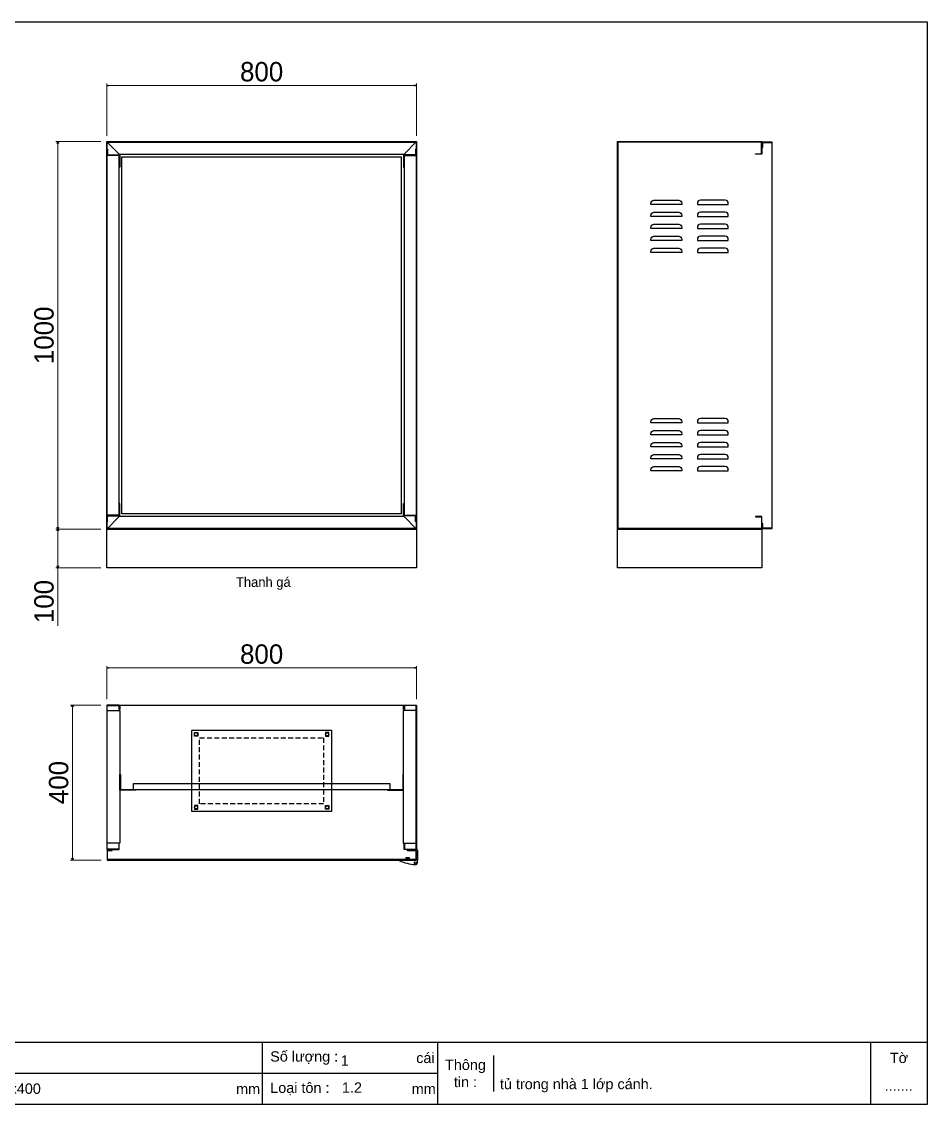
# Model space of a CAD drawing. Header units: millimetres. Extents: x 0 to 3953, y 0 to 2795.
# Drawn here: x 1615 to 3953, y 0 to 2795 of the extents above; entities that cross this region are included whole.
import ezdxf

# ---------------------------------------------------------------- set-up
doc = ezdxf.new("R2010")
doc.units = ezdxf.units.MM
doc.linetypes.add('DASHED', pattern=[0.75, 0.5, -0.25])
doc.linetypes.add('HIDDENX2', pattern=[19.05, 12.7, -6.35])
doc.layers.add('THIET BI', color=2, linetype='Continuous')
doc.styles.add('Arial', font='arial.ttf')
doc.dimstyles.new('CNC', dxfattribs={"dimtxt": 50, "dimasz": 5, "dimexe": 5, "dimexo": 15, "dimgap": 10, "dimtad": 1, "dimdec": 0, "dimtxsty": 'Standard', "dimblk": 'OPEN30', "dimcen": 10, "dimclrd": 5, "dimclre": 5, "dimclrt": 3, "dimazin": 3, "dimtfac": 1, "dimtdec": 0, "dimtmove": 0, "dimatfit": 3, "dimldrblk": 'ARCHTICK', "dimlwd": 9, "dimlwe": 9})

# ---------------------------------------------------------------- blocks, each defined once
blk = doc.blocks.new('HL044-1.3-B')
h = blk.add_hatch()
h.set_pattern_fill('ANSI31', color=1, scale=0.3, style=0)
h.set_pattern_definition([(45, (-80982.31925, -42991.2648), (-0.673519209, 0.673519209), [])])
h.paths.add_polyline_path([(-15.5, 27), (-15.5, 24), (-9.5, 24), (-9.5, 27)])
at = {"color": 1}
for p, q in [((0, 0), (-43, 0)), ((-43, 0), (-43, -2)), ((-25, 6.5), (-25, 0)), ((-25, 6.5), (-19, 5.9)), ((-25, 5.5), (-19, 4.9)), ((-25, 4.5), (-19, 3.9)), ((-25, 3.5), (-19, 2.9)), ((-25, 2.5), (-19, 1.9)), ((-25, 1.5), (-19, 0.9)), ((-25, 0.5), (-19.7, 0)), ((-22, 24), (-22, 27)), ((-22, 27), (1, 27)), ((-1, 24), (-22, 24)), ((-19, 6.5), (-19, 0)), ((-15.5, 24), (-15.5, 27)), ((-9.5, 24), (-9.5, 27)), ((0, 23), (0, 0)), ((0, 7.5), (3, 7.5)), ((0, 6), (3, 6)), ((3, 25), (3, 0)), ((3, -6.5), (3, 0))]:
    blk.add_line(p, q, dxfattribs=at)
blk.add_lwpolyline([(-26, 6.5), (-18, 6.5), (-18, 0), (-26, 0)], close=True, dxfattribs=at)
blk.add_circle((-2.3, -7), 2.55, dxfattribs=at)
for centre, radius, start, end in [((-1, 23), 1, 0, 90), ((1, 25), 2, 0, 90), ((15.4, 147.7), 160.7, 248.6705, 263.5901), ((-2.5, -6.5), 5.5, 270, 0)]:
    blk.add_arc(centre, radius, start, end, dxfattribs=at)
blk = doc.blocks.new('*D4')
at = {"color": 5, "lineweight": 9, "ltscale": 3, "transparency": 16777216}
for p, q in [((1834.5, 2500.3), (1834.5, 2635.1)), ((1839.5, 2630.1), (2629.5, 2630.1)), ((2634.5, 2500.3), (2634.5, 2635.1))]:
    blk.add_line(p, q, dxfattribs=at)
at = {"color": 0, "linetype": 'ByBlock', "lineweight": -2}
for p, q in [((1834.5, 2630.1), (1839.5, 2631.4)), ((1839.5, 2628.7), (1834.5, 2630.1)), ((1834.5, 2630.1), (1839.5, 2630.1)), ((2629.5, 2631.4), (2634.5, 2630.1)), ((2634.5, 2630.1), (2629.5, 2628.7)), ((2634.5, 2630.1), (2629.5, 2630.1))]:
    blk.add_line(p, q, dxfattribs=at)
at = {"layer": 'Defpoints', "color": 0, "ltscale": 3, "transparency": 16777216}
for p in [(2634.5, 2630.1), (1834.5, 2485.3), (2634.5, 2485.3)]:
    blk.add_point(p, dxfattribs=at)
at = {"color": 3, "ltscale": 3, "transparency": 16777216, "insert": (2234.5, 2665.6), "char_height": 50, "attachment_point": 5}
blk.add_mtext('800', dxfattribs=at)
blk = doc.blocks.new('_ArchTick')
at = {"color": 0, "const_width": 0.15}
blk.add_lwpolyline([(-0.5, -0.5), (0.5, 0.5)], dxfattribs=at)
blk = doc.blocks.new('_Open30')
at = {"color": 0, "linetype": 'ByBlock', "lineweight": -2}
for p, q in [((-1, 0.27), (0, 0)), ((0, 0), (-1, -0.27)), ((0, 0), (-1, 0))]:
    blk.add_line(p, q, dxfattribs=at)
blk = doc.blocks.new('*D5')
at = {"color": 5, "lineweight": 9, "ltscale": 3, "transparency": 16777216}
for p, q in [((1819.5, 2485.3), (1703.4, 2485.3)), ((1708.4, 2480.3), (1708.4, 1490.3)), ((1819.5, 1485.3), (1703.4, 1485.3))]:
    blk.add_line(p, q, dxfattribs=at)
at = {"color": 0, "linetype": 'ByBlock', "lineweight": -2}
for p, q in [((1707.1, 2480.3), (1708.4, 2485.3)), ((1708.4, 2485.3), (1709.8, 2480.3)), ((1708.4, 2485.3), (1708.4, 2480.3)), ((1708.4, 1485.3), (1707.1, 1490.3)), ((1709.8, 1490.3), (1708.4, 1485.3)), ((1708.4, 1485.3), (1708.4, 1490.3))]:
    blk.add_line(p, q, dxfattribs=at)
at = {"layer": 'Defpoints', "color": 0, "ltscale": 3, "transparency": 16777216}
for p in [(1834.5, 2485.3), (1708.4, 1485.3), (1834.5, 1485.3)]:
    blk.add_point(p, dxfattribs=at)
at = {"color": 3, "ltscale": 3, "transparency": 16777216, "insert": (1672.9, 1985.3), "char_height": 50, "attachment_point": 5, "rotation": 90}
blk.add_mtext('1000', dxfattribs=at)
blk = doc.blocks.new('*D6')
at = {"color": 5, "lineweight": 9, "ltscale": 3, "transparency": 16777216}
for p, q in [((1819.5, 1485.3), (1703.4, 1485.3)), ((1708.4, 1480.3), (1708.4, 1390.3)), ((1819.5, 1385.3), (1703.4, 1385.3)), ((1708.4, 1385.3), (1708.4, 1235.3))]:
    blk.add_line(p, q, dxfattribs=at)
at = {"color": 0, "linetype": 'ByBlock', "lineweight": -2}
for p, q in [((1707.1, 1480.3), (1708.4, 1485.3)), ((1708.4, 1485.3), (1709.8, 1480.3)), ((1708.4, 1485.3), (1708.4, 1480.3)), ((1708.4, 1385.3), (1707.1, 1390.3)), ((1709.8, 1390.3), (1708.4, 1385.3)), ((1708.4, 1385.3), (1708.4, 1390.3))]:
    blk.add_line(p, q, dxfattribs=at)
at = {"layer": 'Defpoints', "color": 0, "ltscale": 3, "transparency": 16777216}
for p in [(1708.4, 1485.3), (1834.5, 1485.3), (1834.5, 1385.3)]:
    blk.add_point(p, dxfattribs=at)
at = {"color": 3, "ltscale": 3, "transparency": 16777216, "insert": (1672.9, 1298.1), "char_height": 50, "attachment_point": 5, "rotation": 90}
blk.add_mtext('100', dxfattribs=at)
blk = doc.blocks.new('*D7')
at = {"color": 5, "lineweight": 9, "ltscale": 3, "transparency": 16777216}
for p, q in [((1834.5, 1045.8), (1834.5, 1131.6)), ((1839.5, 1126.6), (2629.5, 1126.6)), ((2634.5, 1045.8), (2634.5, 1131.6))]:
    blk.add_line(p, q, dxfattribs=at)
at = {"color": 0, "linetype": 'ByBlock', "lineweight": -2}
for p, q in [((1834.5, 1126.6), (1839.5, 1127.9)), ((1839.5, 1125.2), (1834.5, 1126.6)), ((1834.5, 1126.6), (1839.5, 1126.6)), ((2629.5, 1127.9), (2634.5, 1126.6)), ((2634.5, 1126.6), (2629.5, 1125.2)), ((2634.5, 1126.6), (2629.5, 1126.6))]:
    blk.add_line(p, q, dxfattribs=at)
at = {"layer": 'Defpoints', "color": 0, "ltscale": 3, "transparency": 16777216}
for p in [(2634.5, 1126.6), (1834.5, 1030.8), (2634.5, 1030.8)]:
    blk.add_point(p, dxfattribs=at)
at = {"color": 3, "ltscale": 3, "transparency": 16777216, "insert": (2234.5, 1162.1), "char_height": 50, "attachment_point": 5}
blk.add_mtext('800', dxfattribs=at)
blk = doc.blocks.new('*D8')
at = {"color": 5, "lineweight": 9, "ltscale": 3, "transparency": 16777216}
for p, q in [((1819.5, 1030.8), (1741.2, 1030.8)), ((1746.2, 1025.8), (1746.2, 635.8)), ((1820.5, 630.8), (1741.2, 630.8))]:
    blk.add_line(p, q, dxfattribs=at)
at = {"color": 0, "linetype": 'ByBlock', "lineweight": -2}
for p, q in [((1744.9, 1025.8), (1746.2, 1030.8)), ((1746.2, 1030.8), (1747.6, 1025.8)), ((1746.2, 1030.8), (1746.2, 1025.8)), ((1746.2, 630.8), (1744.9, 635.8)), ((1747.6, 635.8), (1746.2, 630.8)), ((1746.2, 630.8), (1746.2, 635.8))]:
    blk.add_line(p, q, dxfattribs=at)
at = {"layer": 'Defpoints', "color": 0, "ltscale": 3, "transparency": 16777216}
for p in [(1834.5, 1030.8), (1746.2, 630.8), (1835.5, 630.8)]:
    blk.add_point(p, dxfattribs=at)
at = {"color": 3, "ltscale": 3, "transparency": 16777216, "insert": (1710.7, 830.8), "char_height": 50, "attachment_point": 5, "rotation": 90}
blk.add_mtext('400', dxfattribs=at)
blk = doc.blocks.new('KHUNG CHUẨN')
at = {"color": 7}
for p, q in [((19889.2, -28535.2), (16919.2, -28535.2)), ((18599.2, -28535.2), (18599.2, -28655.2)), ((18939.2, -28535.2), (18939.2, -28655.2)), ((19779.2, -28535.2), (19779.2, -28655.2)), ((19047.6, -28560.2), (19047.6, -28630.2)), ((18939.2, -28595.2), (16919.2, -28595.2))]:
    blk.add_line(p, q, dxfattribs=at)
blk.add_lwpolyline([(16919.2, -26555.2), (19889.2, -26555.2), (19889.2, -28655.2), (16919.2, -28655.2)], close=True, dxfattribs=at)
at = {"color": 2, "char_height": 20, "style": 'Arial'}
for s, insert, width, attachment_point in [('  Số lượng :', (18599.2, -28565.2), 917.634, 4), ('cái', (18897.9, -28565.2), 63.517, 4), ('Tờ', (19834.2, -28565.2), 110, 5), ('Thông\\Ptin :', (18993.4, -28595.2), 108.311, 5), ('mm', (18548.6, -28625.2), 73.831, 4), ('  Loại tôn :', (18599.2, -28625.2), 917.634, 4), ('mm', (18889.2, -28625.2), 917.634, 4)]:
    blk.add_mtext(s, dxfattribs=dict(at, insert=insert, width=width, attachment_point=attachment_point))
at = {"color": 3, "style": 'Arial'}
for tag, p in [('#01', (17055.6, -28580.1)), ('#02', (17431.4, -28580.1)), ('#03', (18030.6, -28580.1)), ('#08', (18751.7, -28580.1)), ('#10', (19064.8, -28580.1)), ('#04', (17024.8, -28634.6)), ('#05', (17308.5, -28633)), ('#06', (17632.7, -28633.7)), ('#07', (18002, -28634.7)), ('#09', (18753.8, -28632.6)), ('#11', (19060.3, -28625.7)), ('#12', (19806.5, -28628.9))]:
    blk.add_attdef(tag, p, '', height=20, dxfattribs=at)

msp = doc.modelspace()

# ---------------------------------------------------------------- linework, layer by layer
at = {"ltscale": 3}
for p, q in [((1835.7, 2484.1), (1866.9, 2452.9)), ((2602.1, 2452.9), (2634.5, 2485.3)), ((1866.9, 1517.7), (1834.5, 1485.3)), ((2602.1, 1517.7), (2634.5, 1485.3))]:
    msp.add_line(p, q, dxfattribs=at)
for points in [[(2634.5, 2485.3), (2634.5, 1485.3), (1834.5, 1485.3), (1834.5, 2485.3)], [(2633.3, 2484.1), (2633.3, 1486.5), (1835.7, 1486.5), (1835.7, 2484.1)], [(2602.1, 2452.9), (2602.1, 1517.7), (1866.9, 1517.7), (1866.9, 2452.9)], [(1834.5, 1485.3), (2634.5, 1485.3), (2634.5, 1385.3), (1834.5, 1385.3)], [(3152.8, 1485.3), (3525.8, 1485.3), (3525.8, 1385.3), (3152.8, 1385.3)]]:
    msp.add_lwpolyline(points, close=True, dxfattribs=at)
at = {"color": 8}
for points in [[(1866.9, 2419.7), (1866.9, 2449.7), (1835.7, 2449.7), (1835.7, 2465.9), (1836.9, 2465.9), (1836.9, 2450.9), (1868.1, 2450.9), (1868.1, 2419.7)], [(2602.1, 2419.7), (2602.1, 2449.7), (2633.3, 2449.7), (2633.3, 2465.9), (2632.1, 2465.9), (2632.1, 2450.9), (2600.9, 2450.9), (2600.9, 2419.7)], [(1866.9, 1550.9), (1866.9, 1520.9), (1835.7, 1520.9), (1835.7, 1504.7), (1836.9, 1504.7), (1836.9, 1519.7), (1868.1, 1519.7), (1868.1, 1550.9)], [(2602.1, 1550.9), (2602.1, 1520.9), (2633.3, 1520.9), (2633.3, 1504.7), (2632.1, 1504.7), (2632.1, 1519.7), (2600.9, 1519.7), (2600.9, 1550.9)], [(1909.9, 810.7), (1868.7, 810.7), (1868.7, 851.9), (1869.9, 851.9), (1869.9, 811.9), (1909.9, 811.9)], [(2559.1, 810.7), (2600.3, 810.7), (2600.3, 851.9), (2599.1, 851.9), (2599.1, 811.9), (2559.1, 811.9)]]:
    msp.add_lwpolyline(points, close=True, dxfattribs=at)
for points in [[(3154, 2484.1), (3154, 2484.1), (3154, 1486.5), (3154, 1486.5), (3154, 1485.3), (3152.8, 1485.3), (3152.8, 2485.3), (3154, 2485.3)], [(2600.9, 1019.6), (2600.9, 1029.6), (1868.1, 1029.6), (1868.1, 1019.6), (1866.9, 1019.6), (1866.9, 1030.8), (2602.1, 1030.8), (2602.1, 1019.6)]]:
    msp.add_lwpolyline(points, close=True)
at = {"color": 7}
for points in [[(3152.8, 2485.3), (3525.8, 2485.3), (3525.8, 2452.9), (3509.6, 2452.9), (3509.6, 2454.1), (3524.6, 2454.1), (3524.6, 2484.1), (3154, 2484.1)], [(3152.8, 1487.7), (3152.8, 1485.3), (3525.8, 1485.3), (3525.8, 1517.7), (3509.6, 1517.7), (3509.6, 1516.5), (3524.6, 1516.5), (3524.6, 1486.5), (3154, 1486.5), (3154, 1486.5)]]:
    msp.add_lwpolyline(points, dxfattribs=at)
for points in [[(3528.6, 2471.1), (3528.6, 2483.1), (3551.6, 2483.1), (3551.6, 1487.5), (3528.6, 1487.5), (3528.6, 1499.5), (3527.4, 1499.5), (3527.4, 1486.3), (3552.8, 1486.3), (3552.8, 2484.3), (3527.4, 2484.3), (3527.4, 2471.1)], [(1865.7, 674), (1865.7, 659), (1835.7, 659), (1835.7, 1029.6), (1865.7, 1029.6), (1865.7, 1019.6), (1866.9, 1019.6), (1866.9, 1019.6), (1866.9, 1019.6), (1866.9, 1030.8), (1834.5, 1030.8), (1834.5, 657.8), (1866.9, 657.8), (1866.9, 674)], [(2603.3, 674), (2603.3, 659), (2633.3, 659), (2633.3, 1029.6), (2603.3, 1029.6), (2603.3, 1019.6), (2603.3, 1019.6), (2603.3, 1019.6), (2602.1, 1019.6), (2602.1, 1030.8), (2634.5, 1030.8), (2634.5, 657.8), (2602.1, 657.8), (2602.1, 674)], [(2054.5, 965.8), (2414.5, 965.8), (2414.5, 755.8), (2054.5, 755.8)], [(2620.3, 655), (2632.3, 655), (2632.3, 632), (1836.7, 632), (1836.7, 655), (1848.7, 655), (1848.7, 656.2), (1835.5, 656.2), (1835.5, 630.8), (2633.5, 630.8), (2633.5, 656.2), (2620.3, 656.2)]]:
    msp.add_lwpolyline(points, close=True, dxfattribs=at)
at = {"color": 4, "ltscale": 3}
msp.add_lwpolyline([(2595.1, 2445.9), (2595.1, 1524.7), (1873.9, 1524.7), (1873.9, 2445.9)], close=True, dxfattribs=at)
at = {"color": 2}
for points in [[(3247.3, 2334.1), (3311.3, 2334.1, -0.414214), (3319.3, 2326.1), (3319.3, 2323.1), (3239.3, 2323.1), (3239.3, 2326.1, -0.414214)], [(3431.3, 2334.1), (3367.3, 2334.1, 0.414214), (3359.3, 2326.1), (3359.3, 2323.1), (3439.3, 2323.1), (3439.3, 2326.1, 0.414214)], [(3247.3, 2303.1), (3311.3, 2303.1, -0.414214), (3319.3, 2295.1), (3319.3, 2292.1), (3239.3, 2292.1), (3239.3, 2295.1, -0.414214)], [(3431.3, 2303.1), (3367.3, 2303.1, 0.414214), (3359.3, 2295.1), (3359.3, 2292.1), (3439.3, 2292.1), (3439.3, 2295.1, 0.414214)], [(3247.3, 2272.1), (3311.3, 2272.1, -0.414214), (3319.3, 2264.1), (3319.3, 2261.1), (3239.3, 2261.1), (3239.3, 2264.1, -0.414214)], [(3431.3, 2272.1), (3367.3, 2272.1, 0.414214), (3359.3, 2264.1), (3359.3, 2261.1), (3439.3, 2261.1), (3439.3, 2264.1, 0.414214)], [(3247.3, 2241.1), (3311.3, 2241.1, -0.414214), (3319.3, 2233.1), (3319.3, 2230.1), (3239.3, 2230.1), (3239.3, 2233.1, -0.414214)], [(3431.3, 2241.1), (3367.3, 2241.1, 0.414214), (3359.3, 2233.1), (3359.3, 2230.1), (3439.3, 2230.1), (3439.3, 2233.1, 0.414214)], [(3247.3, 2210.1), (3311.3, 2210.1, -0.414214), (3319.3, 2202.1), (3319.3, 2199.1), (3239.3, 2199.1), (3239.3, 2202.1, -0.414214)], [(3431.3, 2210.1), (3367.3, 2210.1, 0.414214), (3359.3, 2202.1), (3359.3, 2199.1), (3439.3, 2199.1), (3439.3, 2202.1, 0.414214)], [(3247.3, 1770.3), (3311.3, 1770.3, -0.414214), (3319.3, 1762.3), (3319.3, 1759.3), (3239.3, 1759.3), (3239.3, 1762.3, -0.414214)], [(3431.3, 1770.3), (3367.3, 1770.3, 0.414214), (3359.3, 1762.3), (3359.3, 1759.3), (3439.3, 1759.3), (3439.3, 1762.3, 0.414214)], [(3247.3, 1739.3), (3311.3, 1739.3, -0.414214), (3319.3, 1731.3), (3319.3, 1728.3), (3239.3, 1728.3), (3239.3, 1731.3, -0.414214)], [(3431.3, 1739.3), (3367.3, 1739.3, 0.414214), (3359.3, 1731.3), (3359.3, 1728.3), (3439.3, 1728.3), (3439.3, 1731.3, 0.414214)], [(3247.3, 1708.3), (3311.3, 1708.3, -0.414214), (3319.3, 1700.3), (3319.3, 1697.3), (3239.3, 1697.3), (3239.3, 1700.3, -0.414214)], [(3431.3, 1708.3), (3367.3, 1708.3, 0.414214), (3359.3, 1700.3), (3359.3, 1697.3), (3439.3, 1697.3), (3439.3, 1700.3, 0.414214)], [(3247.3, 1677.3), (3311.3, 1677.3, -0.414214), (3319.3, 1669.3), (3319.3, 1666.3), (3239.3, 1666.3), (3239.3, 1669.3, -0.414214)], [(3431.3, 1677.3), (3367.3, 1677.3, 0.414214), (3359.3, 1669.3), (3359.3, 1666.3), (3439.3, 1666.3), (3439.3, 1669.3, 0.414214)], [(3247.3, 1646.3), (3311.3, 1646.3, -0.414214), (3319.3, 1638.3), (3319.3, 1635.3), (3239.3, 1635.3), (3239.3, 1638.3, -0.414214)], [(3431.3, 1646.3), (3367.3, 1646.3, 0.414214), (3359.3, 1638.3), (3359.3, 1635.3), (3439.3, 1635.3), (3439.3, 1638.3, 0.414214)]]:
    msp.add_lwpolyline(points, format="xyb", close=True, dxfattribs=at)
at = {"color": 53, "ltscale": 3}
for points in [[(1835.7, 1016.4), (1868.7, 1016.4), (1868.7, 674), (1835.7, 674)], [(2633.3, 1016.4), (2600.3, 1016.4), (2600.3, 674), (2633.3, 674)]]:
    msp.add_lwpolyline(points, close=True, dxfattribs=at)
at = {"color": 2}
for points in [[(2069.8, 950.6), (2060.8, 950.6), (2060.8, 959.6), (2069.8, 959.6)], [(2399.3, 950.6), (2408.3, 950.6), (2408.3, 959.6), (2399.3, 959.6)], [(2069.8, 771.1), (2060.8, 771.1), (2060.8, 762.1), (2069.8, 762.1)], [(2399.3, 771.1), (2408.3, 771.1), (2408.3, 762.1), (2399.3, 762.1)]]:
    msp.add_lwpolyline(points, close=True, dxfattribs=at)
at = {"color": 2, "linetype": 'HIDDENX2'}
msp.add_lwpolyline([(2074.5, 945.8), (2394.5, 945.8), (2394.5, 775.8), (2074.5, 775.8)], close=True, dxfattribs=at)
at = {"color": 8}
msp.add_lwpolyline([(2565.1, 813.1), (2595.1, 813.1), (2595.1, 811.9), (1873.9, 811.9), (1873.9, 813.1), (1903.9, 813.1), (1903.9, 828.1), (2565.1, 828.1), (2565.1, 813.1)], dxfattribs=at)
at = {"color": 7}
for centre in [(2065.3, 955.1), (2403.8, 955.1), (2065.3, 766.6), (2403.8, 766.6)]:
    msp.add_circle(centre, 4, dxfattribs=at)
at = {"layer": 'THIET BI', "color": 4, "linetype": 'DASHED', "ltscale": 0.5}
msp.add_lwpolyline([(2054.5, 965.8), (2414.5, 965.8), (2414.5, 755.8), (2054.5, 755.8)], close=True, dxfattribs=at)
msp.add_lwpolyline([(2054.5, 965.8), (2414.5, 965.8), (2414.5, 755.8), (2054.5, 755.8)], close=True, dxfattribs=at)

# ---------------------------------------------------------------- block references
at = {"color": 3}
ref = msp.add_blockref('KHUNG CHUẨN', (-22519.5, 38140), dxfattribs=dict(at, xscale=1.331000000005587, yscale=1.331000000005587, zscale=1.331000000005587))
ref.add_attrib('#07', '100x800x400', (1441.2, 27.2), dxfattribs={"color": 3, "height": 26.62, "style": 'Arial'})
ref.add_attrib('#08', '1', (2439, 99.9), dxfattribs={"color": 3, "height": 26.6, "style": 'Arial'})
ref.add_attrib('#09', '1.2', (2441.8, 30), dxfattribs={"color": 3, "height": 26.62, "style": 'Arial'})
ref.add_attrib('#11', 'tủ trong nhà 1 lớp cánh. ', (2849.7, 39.2), dxfattribs={"color": 3, "height": 26.62, "style": 'Arial'})
ref.add_attrib('#12', '.......', (3842.9, 34.9), dxfattribs={"color": 3, "height": 26.62, "style": 'Arial'})
at = {"color": 7}
msp.add_blockref('HL044-1.3-B', (2633.5, 630.8), dxfattribs=at)

# ---------------------------------------------------------------- texts
at = {"color": 2, "insert": (2238.9, 1344.6), "char_height": 25, "width": 775, "attachment_point": 5}
msp.add_mtext('Thanh gá', dxfattribs=at)

# ---------------------------------------------------------------- dimensions: what is measured, and where the dimension line sits
at = {"ltscale": 3}
dim = msp.add_linear_dim(base=(2634.5, 2630.1), p1=(1834.5, 2485.3), p2=(2634.5, 2485.3), dimstyle='CNC', dxfattribs=at)
dim.commit()
dim.dimension.update_dxf_attribs({"geometry": '*D4', "text_midpoint": (2234.5, 2630.1), "dimtype": 160})
dim = msp.add_linear_dim(base=(1708.4, 1485.3), p1=(1834.5, 2485.3), p2=(1834.5, 1485.3), angle=90, dimstyle='CNC', dxfattribs=at)
dim.commit()
dim.dimension.update_dxf_attribs({"geometry": '*D5', "text_midpoint": (1672.9, 1985.3)})
for base, p1, p2, picture, middle in [((1708.4, 1485.3), (1834.5, 1385.3), (1834.5, 1485.3), '*D6', (1708.4, 1298.1)), ((1746.2, 630.8), (1834.5, 1030.8), (1835.5, 630.8), '*D8', (1746.2, 830.8))]:
    dim = msp.add_linear_dim(base=base, p1=p1, p2=p2, angle=90, dimstyle='CNC', dxfattribs=at)
    dim.commit()
    dim.dimension.update_dxf_attribs({"geometry": picture, "text_midpoint": middle, "dimtype": 160})
dim = msp.add_linear_dim(base=(2634.5, 1126.6), p1=(1834.5, 1030.8), p2=(2634.5, 1030.8), dimstyle='CNC', dxfattribs=at)
dim.commit()
dim.dimension.update_dxf_attribs({"geometry": '*D7', "text_midpoint": (2234.5, 1162.1)})

doc.saveas('drawing.dxf')
